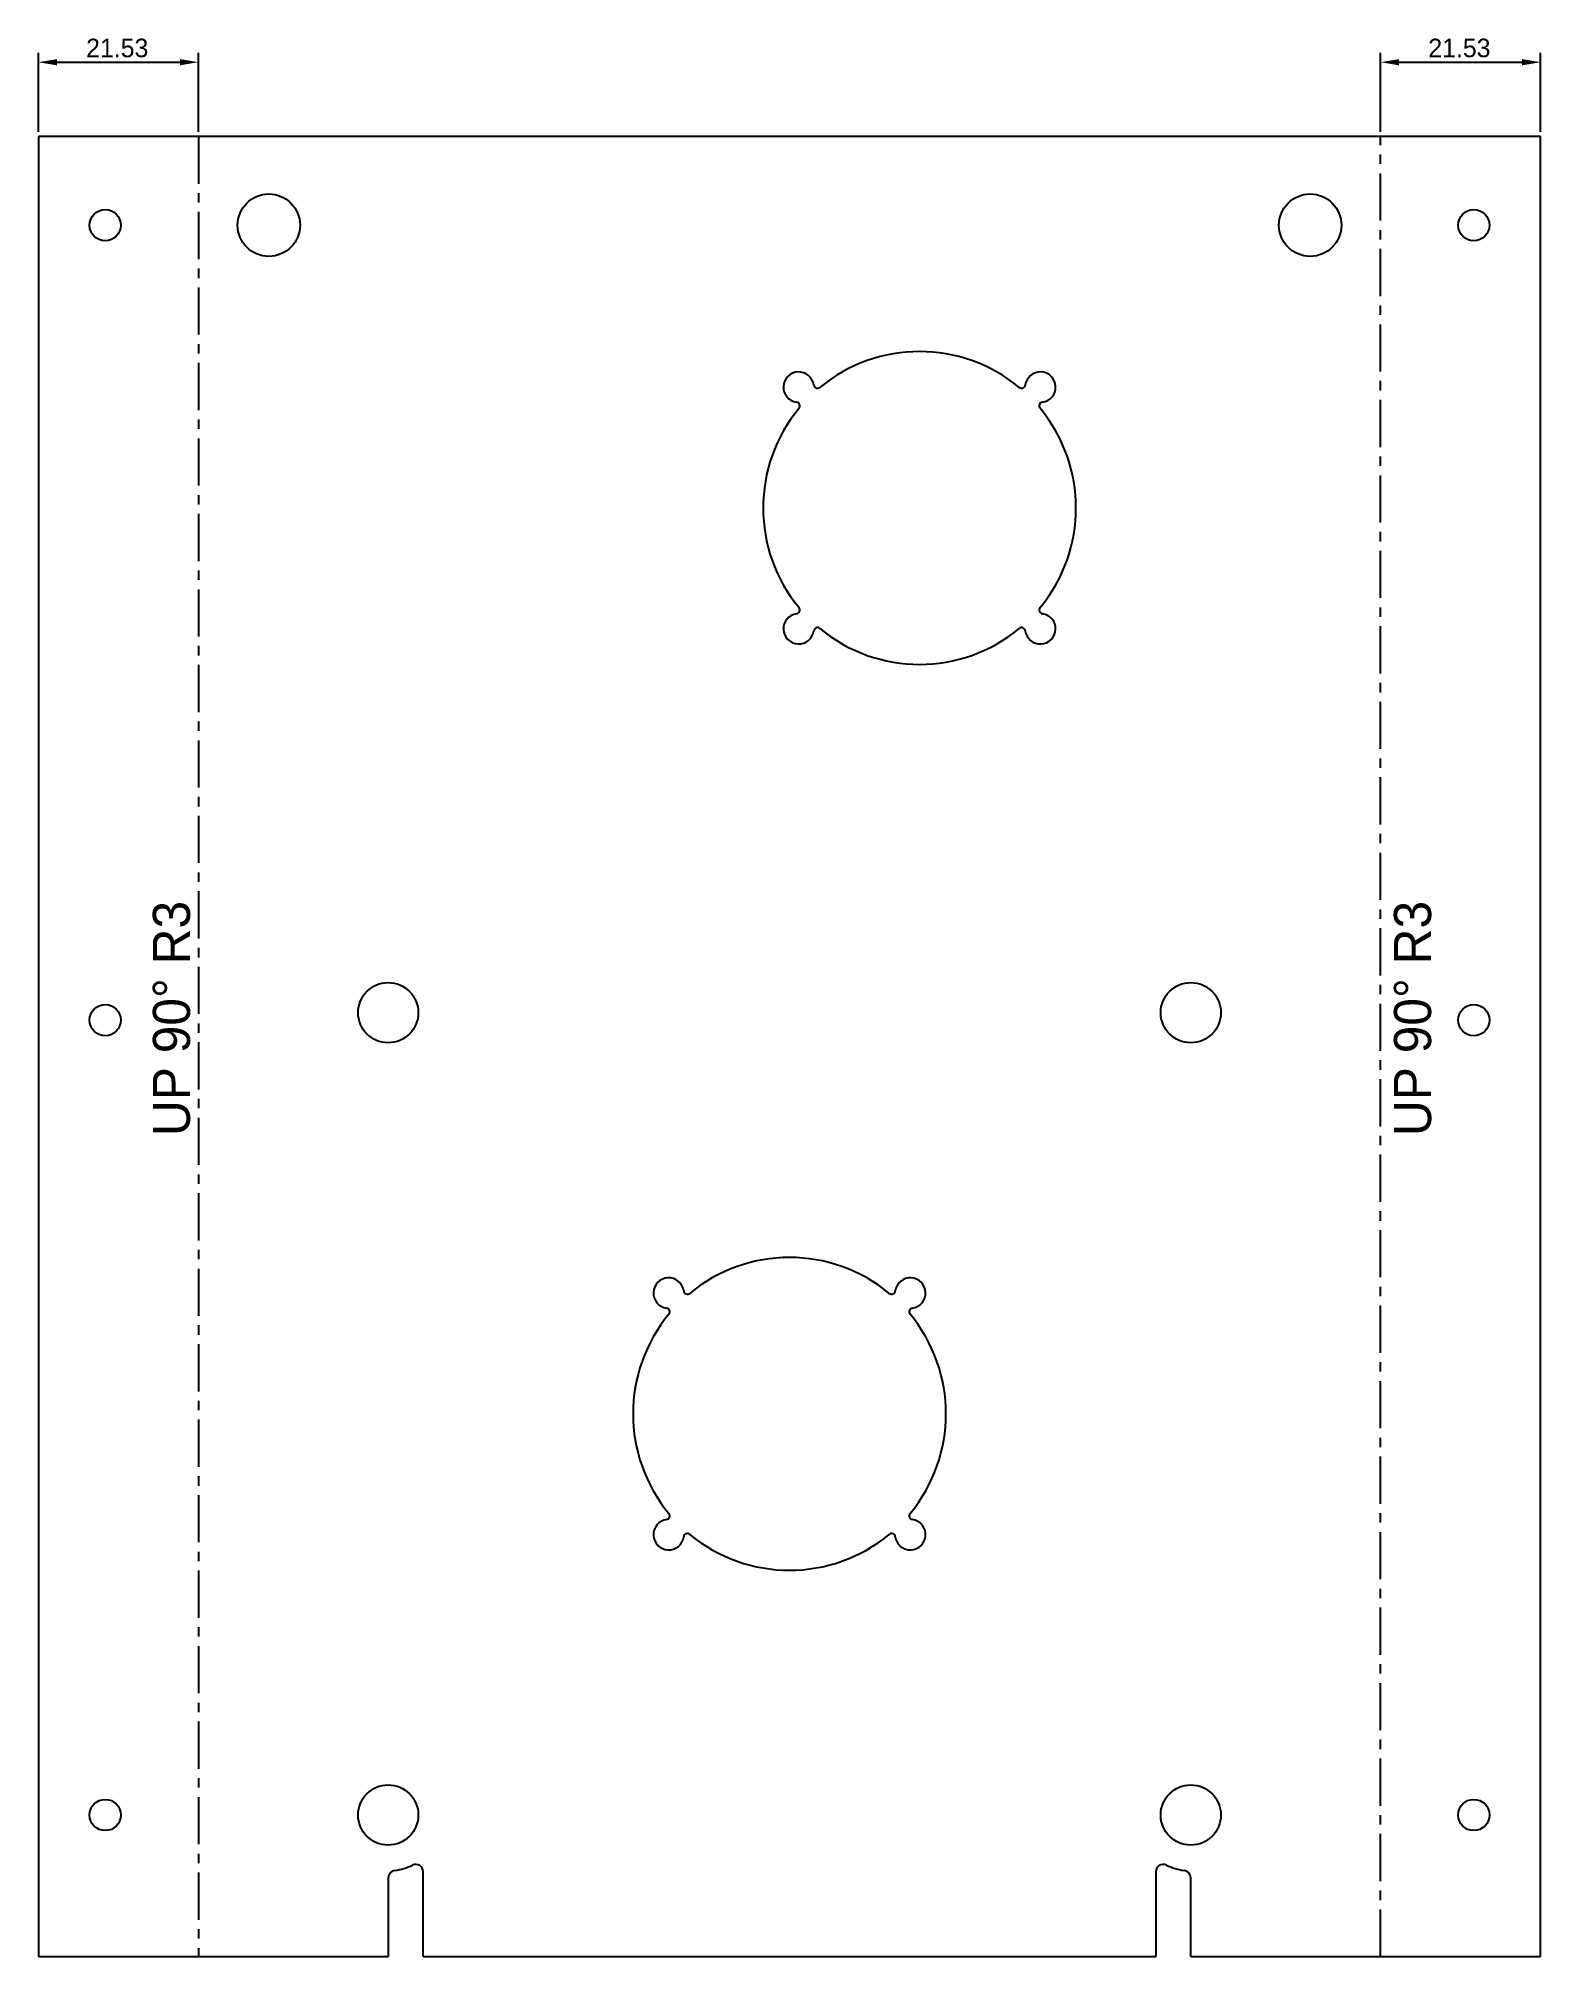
# Model space of a CAD drawing. Extents: x -119 to 84, y -195 to 63.
import ezdxf

# ---------------------------------------------------------------- set-up
doc = ezdxf.new("R2010")
doc.units = 0
doc.linetypes.add('CENTER', pattern=[10.16, 6.35, -1.27, 1.27, -1.27])
doc.layers.get('0').update_dxf_attribs({"linetype": 'CONTINUOUS'})
doc.layers.get('DEFPOINTS').update_dxf_attribs({"linetype": 'CONTINUOUS'})
doc.layers.add('DEFAULT', color=7, linetype='CONTINUOUS')
doc.styles.add('DEFAULT', font='txt')
doc.dimstyles.new('ISO-25', dxfattribs={"dimtxt": 2.5, "dimasz": 2.5, "dimexe": 1.25, "dimexo": 0.625, "dimtad": 1, "dimtoh": 1, "dimzin": 1, "dimcen": 2.5, "dimazin": 3, "dimtfac": 1, "dimtix": 1, "dimtmove": 0, "dimatfit": 3})

# ---------------------------------------------------------------- blocks, each defined once
blk = doc.blocks.new('*D1')
at = {"layer": 'DEFAULT', "color": 0}
for p, q in [((62.03, 50.62), (62.03, 61.25)), ((64.53, 60), (81.07, 60)), ((83.57, 50.62), (83.57, 61.25))]:
    blk.add_line(p, q, dxfattribs=at)
for points in [[(64.53, 60.42), (64.53, 59.58), (62.03, 60)], [(81.07, 59.58), (81.07, 60.42), (83.57, 60)]]:
    blk.add_solid(points, dxfattribs=at)
at = {"layer": 'DEFPOINTS', "color": 0}
for p in [(83.57, 60), (62.03, 50), (83.57, 50)]:
    blk.add_point(p, dxfattribs=at)
at = {"layer": 'DEFAULT', "color": 0, "linetype": 'CONTINUOUS', "style": 'DEFAULT'}
blk.add_text('21.53', height=2.5, dxfattribs=at).set_placement((68.46, 60.67))
blk = doc.blocks.new('*D2')
at = {"layer": 'DEFAULT', "color": 0}
for p, q in [((-118.57, 50.62), (-118.57, 61.25)), ((-116.07, 60), (-99.53, 60)), ((-97.03, 50.62), (-97.03, 61.25))]:
    blk.add_line(p, q, dxfattribs=at)
for points in [[(-116.07, 60.42), (-116.07, 59.58), (-118.57, 60)], [(-99.53, 59.58), (-99.53, 60.42), (-97.03, 60)]]:
    blk.add_solid(points, dxfattribs=at)
at = {"layer": 'DEFPOINTS', "color": 0}
for p in [(-97.03, 60), (-118.57, 50), (-97.03, 50)]:
    blk.add_point(p, dxfattribs=at)
at = {"layer": 'DEFAULT', "color": 0, "linetype": 'CONTINUOUS', "style": 'DEFAULT'}
blk.add_text('21.53', height=2.5, dxfattribs=at).set_placement((-112.14, 60.67))

msp = doc.modelspace()

# ---------------------------------------------------------------- linework, layer by layer
at = {"color": 7, "linetype": 'CONTINUOUS'}
for p, q in [((83.569, 50), (-118.569, 50)), ((-118.569, 50), (-118.569, -195)), ((83.569, -195), (83.569, 50)), ((-71.5, -184.379), (-71.5, -195)), ((-66.786, -195), (-66.786, -183.584)), ((31.786, -183.584), (31.786, -195)), ((36.5, -195), (36.5, -184.379)), ((-118.569, -195), (-71.5, -195)), ((-66.786, -195), (31.786, -195)), ((36.5, -195), (83.569, -195))]:
    msp.add_line(p, q, dxfattribs=at)
at = {"color": 7, "linetype": 'CENTER'}
for p, q in [((-97.034, 50), (-97.034, -195)), ((62.034, -195), (62.034, 50))]:
    msp.add_line(p, q, dxfattribs=at)
at = {"color": 7, "linetype": 'CONTINUOUS'}
for centre, radius in [((-87.562, 38.062), 4.2), ((52.562, 38.062), 4.2), ((-109.569, 38.062), 2.1), ((74.569, 38.062), 2.1), ((-71.5, -67.938), 4.05), ((36.5, -67.938), 4.05), ((-109.569, -68.938), 2.1), ((74.569, -68.938), 2.1), ((-71.5, -175.938), 4.05), ((36.5, -175.938), 4.05), ((-109.569, -175.938), 2.1), ((74.569, -175.938), 2.1)]:
    msp.add_circle(centre, radius, dxfattribs=at)
for centre, radius, start, end in [((0, 0), 21.05, 50.40035, 129.59965), ((-16.263, 16.263), 2.05, 7.68922, 262.31078), ((16.263, 16.263), 2.05, 277.68922, 172.31078), ((-13.736, 16.605), 0.5, 187.68922, 309.59965), ((13.736, 16.605), 0.5, 230.40035, 352.31078), ((0, 0), 21.05, 140.40035, 219.59965), ((-16.605, 13.736), 0.5, 320.40035, 82.31078), ((16.605, 13.736), 0.5, 97.68922, 219.59965), ((0, 0), 21.05, 320.40035, 39.59965), ((-16.263, -16.263), 2.05, 97.68922, 352.31078), ((-16.605, -13.736), 0.5, 277.68922, 39.59965), ((16.263, -16.263), 2.05, 187.68922, 82.31078), ((16.605, -13.736), 0.5, 140.40035, 262.31078), ((-13.736, -16.605), 0.5, 50.40035, 172.31078), ((0, 0), 21.05, 230.40035, 309.59965), ((13.736, -16.605), 0.5, 7.68922, 129.59965), ((-17.5, -121.938), 21.05, 50.40035, 129.59965), ((-33.763, -105.675), 2.05, 7.68922, 262.31078), ((-31.236, -105.333), 0.5, 187.68922, 309.59965), ((-3.764, -105.333), 0.5, 230.40035, 352.31078), ((-1.237, -105.675), 2.05, 277.68922, 172.31078), ((-34.105, -108.202), 0.5, 320.40035, 82.31078), ((-0.895, -108.202), 0.5, 97.68922, 219.59965), ((-17.5, -121.938), 21.05, 140.40035, 219.59965), ((-17.5, -121.938), 21.05, 320.40035, 39.59965), ((-33.763, -138.202), 2.05, 97.68922, 352.31078), ((-34.105, -135.674), 0.5, 277.68922, 39.59965), ((-1.237, -138.202), 2.05, 187.68922, 82.31078), ((-0.895, -135.674), 0.5, 140.40035, 262.31078), ((-31.236, -138.543), 0.5, 50.40035, 172.31078), ((-17.5, -121.938), 21.05, 230.40035, 309.59965), ((-3.764, -138.543), 0.5, 7.68922, 129.59965), ((-71.5, -175.938), 7.5, 276.75633, 295.90922), ((-67.786, -183.584), 1, 0, 115.90922), ((32.786, -183.584), 1, 64.09078, 180), ((36.5, -175.938), 7.5, 244.09078, 263.24367), ((-70.5, -184.379), 1, 96.75633, 180), ((35.5, -184.379), 1, 0, 83.24367)]:
    msp.add_arc(centre, radius, start, end, dxfattribs=at)

# ---------------------------------------------------------------- texts
at = {"layer": 'DEFAULT', "linetype": 'CONTINUOUS'}
for p in [(-98.167, -84.55), (68.833, -84.55)]:
    msp.add_text('UP 90° R3', height=5, rotation=90, dxfattribs=at).set_placement(p)

# ---------------------------------------------------------------- dimensions: what is measured, and where the dimension line sits
at = {"layer": 'DEFAULT'}
for base, p1, p2, picture, middle in [((-97.0343, 60), (-118.5686, 50), (-97.0343, 50), '*D2', (-107.8014, 61.9012)), ((83.5686, 60), (62.0343, 50), (83.5686, 50), '*D1', (72.8014, 61.9012))]:
    dim = msp.add_linear_dim(base=base, p1=p1, p2=p2, dimstyle='ISO-25', dxfattribs=at)
    dim.commit()
    dim.dimension.update_dxf_attribs({"geometry": picture, "text_midpoint": middle})

doc.saveas('drawing.dxf')
